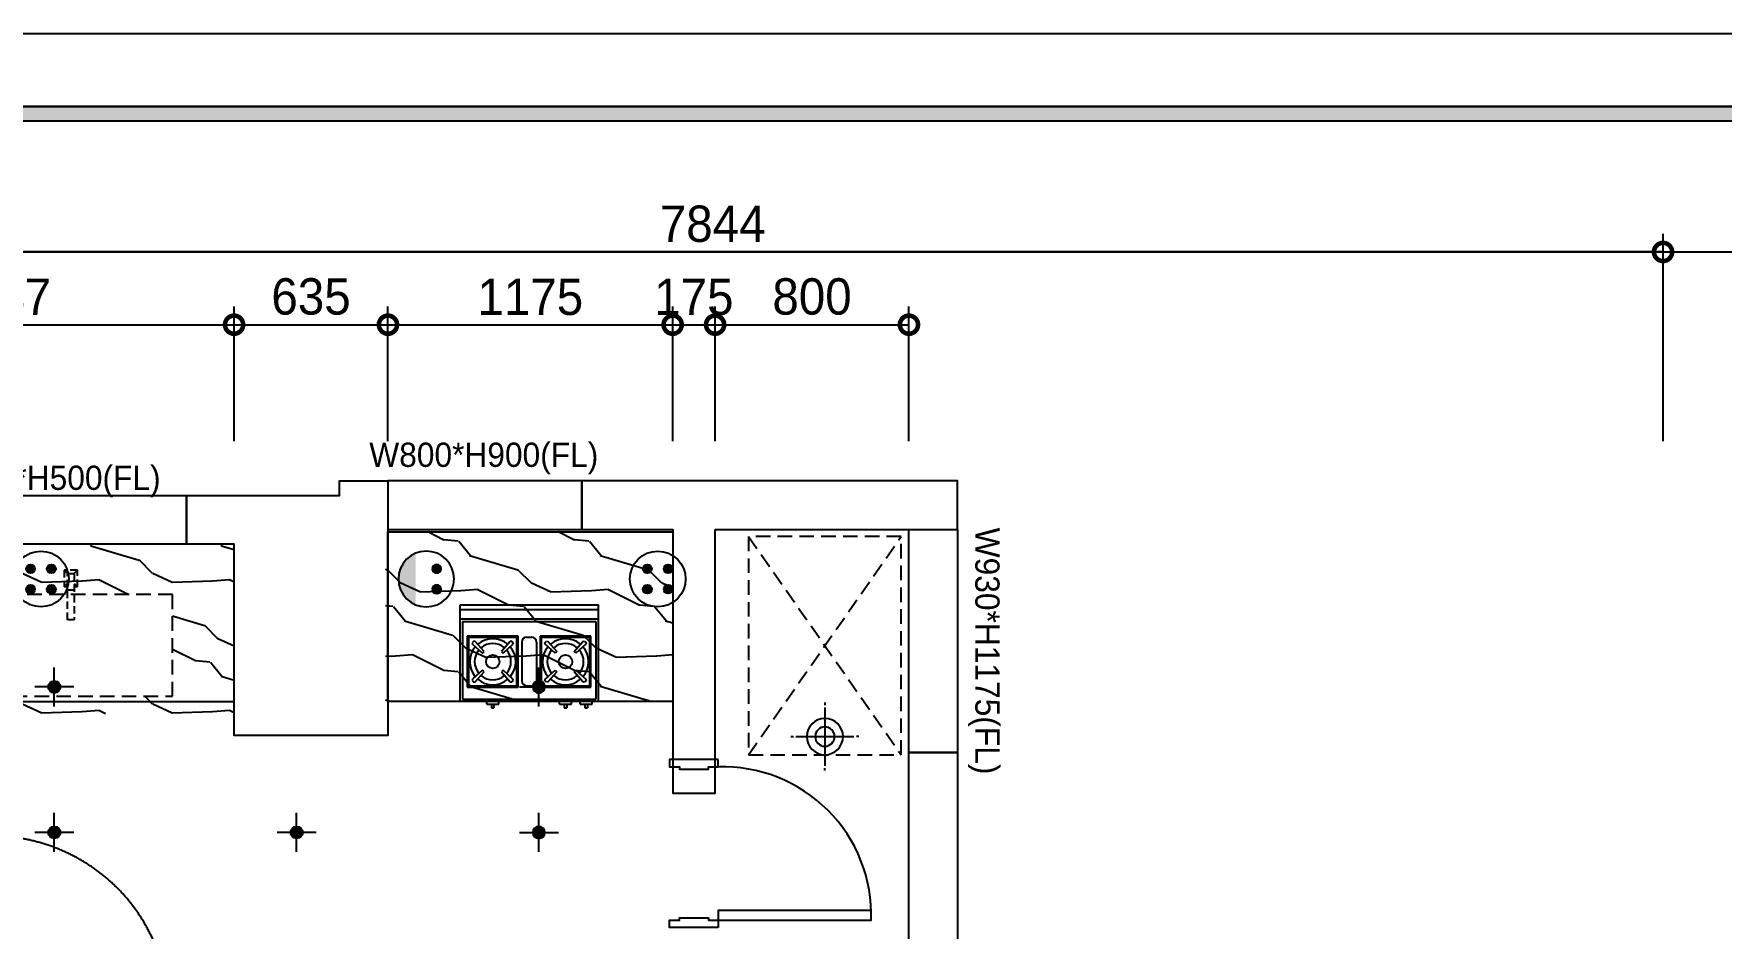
# Model space of a CAD drawing. Header units: millimetres. Extents: x 346859 to 753976, y -86090 to 5333.
# Drawn here: x 434973 to 441937, y -13819 to -10129 of the extents above; entities that cross this region are included whole.
import ezdxf
from ezdxf.enums import TextEntityAlignment as Align

# ---------------------------------------------------------------- set-up
doc = ezdxf.new("R2010")
doc.units = ezdxf.units.MM
doc.header["$LTSCALE"] = 60
for name, pattern in [('ACAD_ISO05W100', [33, 24, -3, 0, -3, 0, -3]), ('DASHED', [0.75, 0.5, -0.25]), ('DASHEDX2', [1.5, 1, -0.5])]:
    doc.linetypes.add(name, pattern=pattern)
for name, color, linetype in [('0-ELC TEXT', 7, 'Continuous'), ('04-WIN', 4, 'Continuous'), ('06-FUR', 6, 'Continuous'), ('07-DIM WAL', 5, 'Continuous'), ('2CONTINUOUS', 2, 'Continuous'), ('ac-Ref', 8, 'Continuous'), ('CEIL-DOOR', 6, 'Continuous'), ('CO-DO-FR', 7, 'Continuous'), ('CO-DOOR', 8, 'Continuous'), ('CO-FURB-DN', 9, 'Continuous'), ('FORM(YOURNAME)-1', 1, 'Continuous'), ('FORM(YOURNAME)-11', 1, 'Continuous'), ('FUR', 8, 'DASHED'), ('HAT', 8, 'Continuous'), ('RC-LIGHT', 7, 'Continuous'), ('U-LANP', 6, 'Continuous'), ('설비', 140, 'Continuous')]:
    doc.layers.add(name, color=color, linetype=linetype)
doc.styles.add('YOURNAME', font='HY울릉도M.TTF')
doc.styles.add('스타일1', font='HY울릉도M.TTF')
doc.styles.add('코레일둥고', font='Korail_Round_Gothic_Medium.ttf')
doc.dimstyles.new('60', dxfattribs={"dimscale": 60, "dimtxt": 2.5, "dimasz": 2.5, "dimexe": 1.25, "dimexo": 2, "dimtad": 1, "dimdec": 0, "dimtxsty": '스타일1', "dimblk": 'DOTSMALL', "dimcen": 2.5, "dimclrd": 1, "dimclre": 1, "dimclrt": 2, "dimadec": 0, "dimazin": 0, "dimtfac": 1, "dimtdec": 0, "dimtix": 1, "dimtmove": 0, "dimatfit": 3, "dimldrblk": 'DOTSMALL', "dimfxl": 1.25, "dimarcsym": 0})

# ---------------------------------------------------------------- blocks, each defined once
blk = doc.blocks.new('FORM-ELEVATION')
at = {"layer": 'FORM(YOURNAME)-11'}
h = blk.add_hatch(color=256, dxfattribs=at)
h.dxf.hatch_style = 1
h.paths.add_polyline_path([(-10309, 35708), (71691, 35708), (71691, 35508), (-10309, 35508)])
h.paths.add_polyline_path([(-10309, -21492), (71691, -21492), (71691, -21692), (-10309, -21692)])
at = {"layer": 'Defpoints', "color": 158}
for points in [[(-10309, -21692), (71691, -21692), (71691, 35708), (-10309, 35708)], [(-8309, 33708), (61071, 33708), (61071, -19692), (-8309, -19692)]]:
    blk.add_lwpolyline(points, close=True, dxfattribs=at)
at = {"layer": 'FORM(YOURNAME)-11', "color": 250}
blk.add_lwpolyline([(-11309, -22692), (72691, -22692), (72691, 36708), (-11309, 36708)], close=True, dxfattribs=at)
at = {"layer": 'FORM(YOURNAME)-11'}
blk.add_lwpolyline([(-10309, 35708), (71691, 35708), (71691, 35508), (-10309, 35508)], close=True, dxfattribs=at)
at = {"layer": 'FORM(YOURNAME)-11', "color": 3, "style": 'YOURNAME'}
for tag, height, p in [('1', 450, (71041, -1219)), ('2', 450, (71041, -1863)), ('3', 450, (71041, -3150)), ('4', 450, (71041, -5081)), ('5', 515, (71041, -7398)), ('6', 515, (71041, -9650)), ('7', 515, (71041, -11903)), ('8', 515, (71041, -14155)), ('9', 515, (71041, -16408)), ('10', 515, (66791, -18596)), ('11', 515, (71041, -18660)), ('12', 515, (66791, -20848)), ('13', 515, (71041, -20848))]:
    blk.add_attdef(tag, text='', height=height, dxfattribs=at).set_placement(p, align=Align.MIDDLE_RIGHT)
blk = doc.blocks.new('VUSAUSEH')
at = {"layer": '04-WIN'}
for points in [[(410635.2, 45204.1), (410635.2, 45003.2), (411435.2, 45003.2), (411435.2, 45204.1)], [(408603.2, 44943.2), (408603.2, 45143.2), (409803.2, 45143.2), (409803.2, 44943.2)], [(412985.2, 45003.2), (412985.2, 44084.2), (412785.2, 44084.2), (412785.2, 45003.2)]]:
    blk.add_lwpolyline(points, close=True, dxfattribs=at)
at = {"layer": '2CONTINUOUS'}
for points in [[(409803.2, 44943.2), (409803.2, 45143.2), (410435.2, 45143.2), (410435.2, 45204.1), (410635.2, 45204.1), (410635.2, 44153.2), (410000.2, 44153.2), (410000.2, 44943.2), (409803.2, 44943.2)], [(411985.2, 45003.2), (412985.2, 45003.2), (412985.2, 45204.1), (411435.2, 45204.1), (411435.2, 45003.2), (411810.2, 45003.2), (411810.2, 43915.2), (411985.2, 43915.2), (411985.2, 45003.2)], [(409911.2, 43123.2), (411673.2, 43123.2), (411673.2, 43223.2), (412785.2, 43223.2), (412785.2, 44084.2), (412985.2, 44084.2), (412985.2, 43163.2), (413398.2, 43163.2), (413398.2, 42963.2), (409911.2, 42963.2), (409911.2, 43123.2)]]:
    blk.add_lwpolyline(points, dxfattribs=at)
at = {"layer": '0-ELC TEXT', "style": '코레일둥고'}
for s, p in [('W800*H900(FL)', (410558.1, 45261.6)), ('W1200*H500(FL)', (408679.1, 45166.7))]:
    blk.add_text(s, height=100, dxfattribs=at).set_placement(p)
blk.add_text('W930*H1175(FL)', height=100, rotation=270, dxfattribs=at).set_placement((413059, 45010.9))
blk = doc.blocks.new('cjswjdeh')
at = {"layer": 'HAT', "transparency": 33554687}
h = blk.add_hatch(dxfattribs=at)
h.set_pattern_fill('WOOD2', color=8, scale=15, angle=45)
h.set_pattern_definition([(153.4349, (25817.05, -96.33), (-808.222738, 269.40823), [144.5792, -1060.24832]), (184.3987, (25687.73, -31.675), (-2963.484369, -269.4073056), [70.25297, -3442.39367]), (181.8476, (25887.092, 232.345), (-7812.8229254, -269.40625675), [167.11955, -8188.86272]), (154.9831, (25720.06, 226.957), (-2963.4845503, 1347.0387427), [89.1898, -4370.3009]), (135, (25908.64, -4.73), (-538.81537, 5e-14), [76.2, -304.8]), (163.4429, (25854.763, 49.147), (5388.15302737, -1616.4487762), [207.9856, -10191.2905]), (129.2894, (25655.4, 108.417), (2155.2609596, -2694.0770352), [76.58024, -3752.42252]), (174.8056, (25606.91, 167.687), (2424.669286, -269.406506), [59.5141, -2916.19114])])
h.paths.add_polyline_path([(437610.2, 44993.2), (437610.2, 44293.2), (436425.2, 44293.2), (436425.2, 44993.2)])
h = blk.add_hatch(dxfattribs=at)
h.set_pattern_fill('WOOD2', color=8, scale=15, angle=45)
h.set_pattern_definition([(153.4349, (25870.05, -56.33), (-808.222738, 269.40823), [144.5792, -1060.24832]), (184.3987, (25740.73, 8.325), (-2963.484369, -269.4073056), [70.25297, -3442.39367]), (181.8476, (25940.092, 272.345), (-7812.8229254, -269.40625675), [167.11955, -8188.86272]), (154.9831, (25773.06, 266.957), (-2963.4845503, 1347.0387427), [89.1898, -4370.3009]), (135, (25961.64, 35.27), (-538.81537, 5e-14), [76.2, -304.8]), (163.4429, (25907.763, 89.147), (5388.15302737, -1616.4487762), [207.9856, -10191.2905]), (129.2894, (25708.4, 148.417), (2155.2609596, -2694.0770352), [76.58024, -3752.42252]), (174.8056, (25659.91, 207.687), (2424.669286, -269.406506), [59.5141, -2916.19114])])
h.paths.add_polyline_path([(435800.2, 44943.2), (434453.2, 44943.2), (434453.2, 44243.2), (435800.2, 44243.2)])
h.paths.add_polyline_path([(434706.7, 44315.2), (435546.7, 44315.2), (435546.7, 44735.2), (434706.7, 44735.2)], flags=16)
at = {"layer": '06-FUR', "color": 8, "linetype": 'DASHEDX2'}
for p, q in [((437923.2, 44074.2), (438553.2, 44974.2)), ((437923.2, 44974.2), (438553.2, 44074.2))]:
    blk.add_line(p, q, dxfattribs=at)
at = {"layer": '06-FUR', "color": 8}
for points in [[(437610.2, 44993.2), (437610.2, 44293.2), (436435.2, 44293.2), (436435.2, 44993.2), (437610.2, 44993.2)], [(435800.2, 44943.2), (434453.2, 44943.2), (434453.2, 44293.2), (435800.2, 44293.2), (435800.2, 44943.2)]]:
    blk.add_lwpolyline(points, dxfattribs=at)
at = {"layer": '06-FUR', "color": 8, "linetype": 'DASHEDX2'}
for points in [[(437923.2, 44074.2), (438553.2, 44074.2), (438553.2, 44974.2), (437923.2, 44974.2)], [(434706.7, 44315.2), (435546.7, 44315.2), (435546.7, 44735.2), (434706.7, 44735.2)]]:
    blk.add_lwpolyline(points, close=True, dxfattribs=at)
at = {"layer": 'ac-Ref', "linetype": 'ACAD_ISO05W100'}
blk.add_arc((434803.2, 43011.3), 727.2, 359.20233, 90.56407, dxfattribs=at)
at = {"layer": 'CO-DO-FR', "color": 8}
for points in [[(437797.7, 44054.2), (437597.7, 44054.2), (437597.7, 44024.2), (437637.7, 44024.2), (437637.7, 44014.2), (437757.7, 44014.2), (437757.7, 44024.2), (437797.7, 44024.2), (437797.7, 44054.2)], [(437797.7, 43362.2), (437597.7, 43362.2), (437597.7, 43392.2), (437637.7, 43392.2), (437637.7, 43402.2), (437757.7, 43402.2), (437757.7, 43392.2), (437797.7, 43392.2), (437797.7, 43362.2)]]:
    blk.add_lwpolyline(points, close=True, dxfattribs=at)
at = {"layer": 'CO-DOOR', "color": 8}
blk.add_lwpolyline([(438429.7, 43432.2), (437797.7, 43432.2), (437797.7, 43392.2), (438429.7, 43392.2)], close=True, dxfattribs=at)
blk.add_arc((437817.7, 43412.2), 612.3, 358.12826, 91.87174, dxfattribs=at)
at = {"layer": 'CO-FURB-DN', "color": 8}
for p, q in [((436732.7, 44673.2), (437302.7, 44673.2)), ((436732.7, 44635.3), (437302.7, 44635.3)), ((436742.7, 44623.2), (436742.7, 44303.2)), ((436742.7, 44623.2), (437292.7, 44623.2)), ((437292.7, 44623.2), (437292.7, 44303.2)), ((436762.7, 44563), (436762.7, 44353)), ((436972.7, 44563), (436762.7, 44563)), ((436767.7, 44558), (436767.7, 44358)), ((436967.7, 44558), (436767.7, 44558)), ((436789.9, 44542.9), (436782.9, 44535.8)), ((436782.9, 44535.8), (436784.3, 44530.2)), ((436784.3, 44530.2), (436825.3, 44493.4)), ((436795.6, 44541.5), (436789.9, 44542.9)), ((436832.4, 44500.5), (436795.6, 44541.5)), ((436825.3, 44493.4), (436832.4, 44500.5)), ((436939.8, 44541.5), (436903.1, 44500.5)), ((436903.1, 44500.5), (436910.1, 44493.4)), ((436910.1, 44493.4), (436951.2, 44530.2)), ((436945.5, 44542.9), (436939.8, 44541.5)), ((436952.6, 44535.8), (436945.5, 44542.9)), ((436951.2, 44530.2), (436952.6, 44535.8)), ((436967.7, 44358), (436967.7, 44558)), ((436972.7, 44353), (436972.7, 44563)), ((436987.7, 44539), (436987.7, 44379)), ((437007.7, 44559), (437027.7, 44559)), ((437047.7, 44539), (437047.7, 44379)), ((437062.7, 44563), (437062.7, 44353)), ((437272.7, 44563), (437062.7, 44563)), ((437067.7, 44558), (437067.7, 44358)), ((437267.7, 44558), (437067.7, 44558)), ((437082.9, 44535.8), (437089.9, 44542.9)), ((437084.3, 44530.2), (437082.9, 44535.8)), ((437125.3, 44493.4), (437084.3, 44530.2)), ((437089.9, 44542.9), (437095.6, 44541.5)), ((437095.6, 44541.5), (437132.4, 44500.5)), ((437132.4, 44500.5), (437125.3, 44493.4)), ((437203.1, 44500.5), (437239.8, 44541.5)), ((437210.1, 44493.4), (437203.1, 44500.5)), ((437251.2, 44530.2), (437210.1, 44493.4)), ((437239.8, 44541.5), (437245.5, 44542.9)), ((437245.5, 44542.9), (437252.6, 44535.8)), ((437252.6, 44535.8), (437251.2, 44530.2)), ((437267.7, 44358), (437267.7, 44558)), ((437272.7, 44353), (437272.7, 44563)), ((436784.3, 44385.9), (436782.9, 44380.3)), ((436782.9, 44380.3), (436789.9, 44373.2)), ((436825.3, 44422.7), (436784.3, 44385.9)), ((436789.9, 44373.2), (436795.6, 44374.6)), ((436795.6, 44374.6), (436832.4, 44415.6)), ((436832.4, 44415.6), (436825.3, 44422.7)), ((436910.1, 44422.7), (436903.1, 44415.6)), ((436903.1, 44415.6), (436939.8, 44374.6)), ((436951.2, 44385.9), (436910.1, 44422.7)), ((436939.8, 44374.6), (436945.5, 44373.2)), ((436945.5, 44373.2), (436952.6, 44380.3)), ((436952.6, 44380.3), (436951.2, 44385.9)), ((437082.9, 44380.3), (437084.3, 44385.9)), ((437089.9, 44373.2), (437082.9, 44380.3)), ((437084.3, 44385.9), (437125.3, 44422.7)), ((437095.6, 44374.6), (437089.9, 44373.2)), ((437132.4, 44415.6), (437095.6, 44374.6)), ((437125.3, 44422.7), (437132.4, 44415.6)), ((437203.1, 44415.6), (437210.1, 44422.7)), ((437239.8, 44374.6), (437203.1, 44415.6)), ((437210.1, 44422.7), (437251.2, 44385.9)), ((437245.5, 44373.2), (437239.8, 44374.6)), ((437252.6, 44380.3), (437245.5, 44373.2)), ((437251.2, 44385.9), (437252.6, 44380.3)), ((436742.7, 44303.2), (437292.7, 44303.2)), ((436762.7, 44353), (436972.7, 44353)), ((436767.7, 44358), (436967.7, 44358)), ((436842.7, 44283.2), (436842.7, 44293.2)), ((436892.7, 44283.2), (436892.7, 44293.2)), ((437007.7, 44359), (437027.7, 44359)), ((437062.7, 44353), (437272.7, 44353)), ((437067.7, 44358), (437267.7, 44358)), ((437142.7, 44283.2), (437142.7, 44293.2)), ((437192.7, 44283.2), (437192.7, 44293.2)), ((437228.3, 44283.2), (437228.3, 44293.2)), ((437278.3, 44283.2), (437278.3, 44293.2)), ((436842.7, 44283.2), (436892.7, 44283.2)), ((436862.7, 44283.2), (436862.7, 44268.2)), ((436862.7, 44268.2), (436872.7, 44268.2)), ((436872.7, 44283.2), (436872.7, 44268.2)), ((437142.7, 44283.2), (437192.7, 44283.2)), ((437162.7, 44283.2), (437162.7, 44268.2)), ((437162.7, 44268.2), (437172.7, 44268.2)), ((437172.7, 44283.2), (437172.7, 44268.2)), ((437228.3, 44283.2), (437278.3, 44283.2)), ((437248.3, 44283.2), (437248.3, 44268.2)), ((437248.3, 44268.2), (437258.3, 44268.2)), ((437258.3, 44283.2), (437258.3, 44268.2))]:
    blk.add_line(p, q, dxfattribs=at)
blk.add_lwpolyline([(436732.7, 44693.2), (437302.7, 44693.2), (437302.7, 44293.2), (436732.7, 44293.2)], close=True, dxfattribs=at)
for centre in [(436867.7, 44458), (437167.7, 44458)]:
    blk.add_circle(centre, 27.9, dxfattribs=at)
for centre, radius, start, end in [((436867.7, 44458), 95, 139.32666, 220.67334), ((436867.7, 44458), 75, 139.64793, 220.35207), ((436867.7, 44458), 95, 49.32666, 130.67334), ((436867.7, 44458), 75, 49.64793, 130.35207), ((436867.7, 44458), 75, 319.64793, 40.35207), ((436867.7, 44458), 95, 319.32666, 40.67334), ((437007.7, 44539), 20, 90, 180), ((437027.7, 44539), 20, 0, 90), ((437167.7, 44458), 95, 139.32666, 220.67334), ((437167.7, 44458), 75, 139.64793, 220.35207), ((437167.7, 44458), 95, 49.32666, 130.67334), ((437167.7, 44458), 75, 49.64793, 130.35207), ((437167.7, 44458), 75, 319.64793, 40.35207), ((437167.7, 44458), 95, 319.32666, 40.67334), ((436867.7, 44458), 95, 229.32666, 310.67334), ((436867.7, 44458), 75, 229.64793, 310.35207), ((437007.7, 44379), 20, 180, 270), ((437027.7, 44379), 20, 270, 0), ((437167.7, 44458), 95, 229.32666, 310.67334), ((437167.7, 44458), 75, 229.64793, 310.35207)]:
    blk.add_arc(centre, radius, start, end, dxfattribs=at)
at = {"layer": 'FUR', "color": 8}
for p, q in [((435113.1, 44821.6), (435099.5, 44835.2)), ((435099.5, 44767), (435113.1, 44780.7)), ((435140.3, 44821.6), (435153.9, 44835.2)), ((435140.3, 44780.7), (435153.9, 44767)), ((435113.1, 44767), (435099.5, 44767)), ((435140.3, 44753.4), (435113.1, 44753.4)), ((435153.9, 44767), (435140.3, 44767))]:
    blk.add_line(p, q, dxfattribs=at)
blk.add_lwpolyline([(435153.9, 44767), (435153.9, 44835.2), (435099.5, 44835.2), (435099.5, 44767)], dxfattribs=at)
blk.add_lwpolyline([(435140.3, 44821.6), (435140.3, 44630.7), (435113.1, 44630.7), (435113.1, 44821.6)], close=True, dxfattribs=at)
blk.add_blockref('VUSAUSEH', (25800, 0))
blk = doc.blocks.new('매입등')
at = {"layer": 'HAT', "color": 1}
for p, q in [((0, 140), (0, 130)), ((0, 120), (0, -120)), ((-140, 0), (-130, 0)), ((120, 0), (-120, 0)), ((140, 0), (130, 0)), ((-140, 0), (-130, 0)), ((0, -140), (0, -130))]:
    blk.add_line(p, q, dxfattribs=at)
blk.add_circle((0, 0), 40, dxfattribs=at)
at = {"layer": 'U-LANP'}
blk.add_circle((0, 0), 75, dxfattribs=at)
blk = doc.blocks.new('A$C59950440')
at = {"layer": 'CEIL-DOOR'}
blk.add_blockref('매입등', (140, 140), dxfattribs=at)
blk = doc.blocks.new('1')
at = {"linetype": 'Continuous'}
h = blk.add_hatch(color=4, dxfattribs=at)
h.dxf.hatch_style = 1
edge = h.paths.add_edge_path()
edge.add_arc((11539653, -14273504), 37.5, 0, 360)
at = {"color": 1, "linetype": 'Continuous'}
for p, q in [((11539653, -14273637), (11539653, -14273370)), ((11539520, -14273504), (11539787, -14273504))]:
    blk.add_line(p, q, dxfattribs=at)
at = {"color": 4, "linetype": 'Continuous'}
for radius in [41.5, 37.5]:
    blk.add_circle((11539653, -14273504), radius, dxfattribs=at)
blk = doc.blocks.new('4RNZHS')
at = {"layer": '설비'}
h = blk.add_hatch(color=140, dxfattribs=at)
edge = h.paths.add_edge_path()
edge.add_arc((244434.2, 96095.3), 18.3, -90, 270, ccw=False)
h = blk.add_hatch(color=140, dxfattribs=at)
edge = h.paths.add_edge_path()
edge.add_arc((244520, 96095.3), 18.3, 270, 630)
h = blk.add_hatch(color=140, dxfattribs=at)
edge = h.paths.add_edge_path()
edge.add_arc((244434.2, 96011.2), 18.3, -90, 270, ccw=False)
h = blk.add_hatch(color=140, dxfattribs=at)
edge = h.paths.add_edge_path()
edge.add_arc((244520, 96011.2), 18.3, 270, 630)
at = {"layer": '설비', "color": 140}
for centre, radius in [((244477.1, 96053.3), 115), ((244434.2, 96095.3), 18.3), ((244520, 96095.3), 18.3), ((244434.2, 96011.2), 18.3), ((244520, 96011.2), 18.3)]:
    blk.add_circle(centre, radius, dxfattribs=at)
blk = doc.blocks.new('egoo')
at = {"layer": '설비'}
h = blk.add_hatch(color=140, dxfattribs=at)
edge = h.paths.add_edge_path()
edge.add_arc((1015645.3, 443433.7), 22.3, 0, 360)
h = blk.add_hatch(color=140, dxfattribs=at)
edge = h.paths.add_edge_path()
edge.add_arc((1015747.7, 443433.7), 22.3, 0, 360)
h = blk.add_hatch(color=140, dxfattribs=at)
edge = h.paths.add_edge_path()
edge.add_line((1015826.3, 443329.1), (1015566.6, 443329.1))
edge.add_ellipse((1015696.5, 443381.5), major_axis=(99, 99), ratio=1, start_angle=156.95778, end_angle=293.04222)
at = {"layer": '설비', "color": 140}
for centre, radius in [((1015696.5, 443381.5), 140), ((1015645.3, 443433.7), 22.3), ((1015747.7, 443433.7), 22.3)]:
    blk.add_circle(centre, radius, dxfattribs=at)
blk = doc.blocks.new('_DotSmall')
at = {"color": 0, "linetype": 'ByBlock', "const_width": 0.5}
blk.add_lwpolyline([(-0.0625, 0, 1), (0.0625, 0, 1)], format="xyb", close=True, dxfattribs=at)
blk = doc.blocks.new('*D256')
at = {"layer": '07-DIM WAL', "color": 1, "lineweight": -2, "transparency": 16777216}
for p, q in [((433853.2, -11809.5), (433853.2, -10954.5)), ((441697.2, -11809.5), (441697.2, -10954.5)), ((441697.2, -11029.5), (433853.2, -11029.5))]:
    blk.add_line(p, q, dxfattribs=at)
at = {"layer": 'Defpoints', "color": 0, "transparency": 16777216}
for p in [(433853.2, -11029.5), (433853.2, -11929.5), (441697.2, -11929.5)]:
    blk.add_point(p, dxfattribs=at)
at = {"layer": '07-DIM WAL', "color": 1, "lineweight": -2, "transparency": 16777216, "xscale": 150, "yscale": 150, "zscale": 150, "rotation": 180}
blk.add_blockref('_DotSmall', (433853.2, -11029.5), dxfattribs=at)
at = {"layer": '07-DIM WAL', "color": 1, "lineweight": -2, "transparency": 16777216, "xscale": 150, "yscale": 150, "zscale": 150}
blk.add_blockref('_DotSmall', (441697.2, -11029.5), dxfattribs=at)
at = {"layer": '07-DIM WAL', "color": 2, "transparency": 16777216, "insert": (437775.2, -10914), "char_height": 150, "attachment_point": 5, "style": '스타일1'}
blk.add_mtext('7844', dxfattribs=at)
blk = doc.blocks.new('*D257')
at = {"layer": '07-DIM WAL', "color": 1, "lineweight": -2, "transparency": 16777216}
for p, q in [((433853.2, -11809.5), (433853.2, -11254.5)), ((435800.2, -11809.5), (435800.2, -11254.5)), ((433853.2, -11329.5), (435800.2, -11329.5))]:
    blk.add_line(p, q, dxfattribs=at)
at = {"layer": 'Defpoints', "color": 0, "transparency": 16777216}
for p in [(435800.2, -11329.5), (433853.2, -11929.5), (435800.2, -11929.5)]:
    blk.add_point(p, dxfattribs=at)
at = {"layer": '07-DIM WAL', "color": 1, "lineweight": -2, "transparency": 16777216, "xscale": 150, "yscale": 150, "zscale": 150, "rotation": 180}
blk.add_blockref('_DotSmall', (433853.2, -11329.5), dxfattribs=at)
at = {"layer": '07-DIM WAL', "color": 1, "lineweight": -2, "transparency": 16777216, "xscale": 150, "yscale": 150, "zscale": 150}
blk.add_blockref('_DotSmall', (435800.2, -11329.5), dxfattribs=at)
at = {"layer": '07-DIM WAL', "color": 2, "transparency": 16777216, "insert": (434826.7, -11215.2), "char_height": 150, "attachment_point": 5, "style": '스타일1'}
blk.add_mtext('1947', dxfattribs=at)
blk = doc.blocks.new('*D258')
at = {"layer": '07-DIM WAL', "color": 1, "lineweight": -2, "transparency": 16777216}
for p, q in [((435800.2, -11809.5), (435800.2, -11254.5)), ((436435.2, -11809.5), (436435.2, -11254.5)), ((435800.2, -11329.5), (436435.2, -11329.5))]:
    blk.add_line(p, q, dxfattribs=at)
at = {"layer": 'Defpoints', "color": 0, "transparency": 16777216}
for p in [(436435.2, -11329.5), (435800.2, -11929.5), (436435.2, -11929.5)]:
    blk.add_point(p, dxfattribs=at)
at = {"layer": '07-DIM WAL', "color": 1, "lineweight": -2, "transparency": 16777216, "xscale": 150, "yscale": 150, "zscale": 150, "rotation": 180}
blk.add_blockref('_DotSmall', (435800.2, -11329.5), dxfattribs=at)
at = {"layer": '07-DIM WAL', "color": 1, "lineweight": -2, "transparency": 16777216, "xscale": 150, "yscale": 150, "zscale": 150}
blk.add_blockref('_DotSmall', (436435.2, -11329.5), dxfattribs=at)
at = {"layer": '07-DIM WAL', "color": 2, "transparency": 16777216, "insert": (436117.7, -11213.9), "char_height": 150, "attachment_point": 5, "style": '스타일1'}
blk.add_mtext('635', dxfattribs=at)
blk = doc.blocks.new('*D259')
at = {"layer": '07-DIM WAL', "color": 1, "lineweight": -2, "transparency": 16777216}
for p, q in [((436435.2, -11809.5), (436435.2, -11254.5)), ((437610.2, -11809.5), (437610.2, -11254.5)), ((436435.2, -11329.5), (437610.2, -11329.5))]:
    blk.add_line(p, q, dxfattribs=at)
at = {"layer": 'Defpoints', "color": 0, "transparency": 16777216}
for p in [(437610.2, -11329.5), (436435.2, -11929.5), (437610.2, -11929.5)]:
    blk.add_point(p, dxfattribs=at)
at = {"layer": '07-DIM WAL', "color": 1, "lineweight": -2, "transparency": 16777216, "xscale": 150, "yscale": 150, "zscale": 150, "rotation": 180}
blk.add_blockref('_DotSmall', (436435.2, -11329.5), dxfattribs=at)
at = {"layer": '07-DIM WAL', "color": 1, "lineweight": -2, "transparency": 16777216, "xscale": 150, "yscale": 150, "zscale": 150}
blk.add_blockref('_DotSmall', (437610.2, -11329.5), dxfattribs=at)
at = {"layer": '07-DIM WAL', "color": 2, "transparency": 16777216, "insert": (437022.7, -11215.5), "char_height": 150, "attachment_point": 5, "style": '스타일1'}
blk.add_mtext('1175', dxfattribs=at)
blk = doc.blocks.new('*D260')
at = {"layer": '07-DIM WAL', "color": 1, "lineweight": -2, "transparency": 16777216}
for p, q in [((437610.2, -11809.5), (437610.2, -11254.5)), ((437785.2, -11809.5), (437785.2, -11254.5)), ((437460.2, -11329.5), (437935.2, -11329.5))]:
    blk.add_line(p, q, dxfattribs=at)
at = {"layer": 'Defpoints', "color": 0, "transparency": 16777216}
for p in [(437785.2, -11329.5), (437610.2, -11929.5), (437785.2, -11929.5)]:
    blk.add_point(p, dxfattribs=at)
at = {"layer": '07-DIM WAL', "color": 1, "lineweight": -2, "transparency": 16777216, "xscale": 150, "yscale": 150, "zscale": 150}
blk.add_blockref('_DotSmall', (437610.2, -11329.5), dxfattribs=at)
at = {"layer": '07-DIM WAL', "color": 1, "lineweight": -2, "transparency": 16777216, "xscale": 150, "yscale": 150, "zscale": 150, "rotation": 180}
blk.add_blockref('_DotSmall', (437785.2, -11329.5), dxfattribs=at)
at = {"layer": '07-DIM WAL', "color": 2, "transparency": 16777216, "insert": (437697.7, -11215.5), "char_height": 150, "attachment_point": 5, "style": '스타일1'}
blk.add_mtext('175', dxfattribs=at)
blk = doc.blocks.new('*D261')
at = {"layer": '07-DIM WAL', "color": 1, "lineweight": -2, "transparency": 16777216}
for p, q in [((437785.2, -11809.5), (437785.2, -11254.5)), ((438585.2, -11809.5), (438585.2, -11254.5)), ((437785.2, -11329.5), (438585.2, -11329.5))]:
    blk.add_line(p, q, dxfattribs=at)
at = {"layer": 'Defpoints', "color": 0, "transparency": 16777216}
for p in [(438585.2, -11329.5), (437785.2, -11929.5), (438585.2, -11929.5)]:
    blk.add_point(p, dxfattribs=at)
at = {"layer": '07-DIM WAL', "color": 1, "lineweight": -2, "transparency": 16777216, "xscale": 150, "yscale": 150, "zscale": 150, "rotation": 180}
blk.add_blockref('_DotSmall', (437785.2, -11329.5), dxfattribs=at)
at = {"layer": '07-DIM WAL', "color": 1, "lineweight": -2, "transparency": 16777216, "xscale": 150, "yscale": 150, "zscale": 150}
blk.add_blockref('_DotSmall', (438585.2, -11329.5), dxfattribs=at)
at = {"layer": '07-DIM WAL', "color": 2, "transparency": 16777216, "insert": (438185.2, -11213.9), "char_height": 150, "attachment_point": 5, "style": '스타일1'}
blk.add_mtext('800', dxfattribs=at)

msp = doc.modelspace()

# ---------------------------------------------------------------- block references
msp.add_blockref('cjswjdeh', (0, -57177.6))
at = {"layer": 'FORM(YOURNAME)-1', "xscale": 0.3000000000000002, "yscale": 0.3000000000000002, "zscale": 0.3000000000000002}
msp.add_blockref('FORM-ELEVATION', (426691.3, -21141.9), dxfattribs=at)
at = {"layer": 'RC-LIGHT', "yscale": 0.6024096385271789, "zscale": 0.6024096385271789}
for p, xscale, rotation in [((-8163438, -6964421.9), 0.6024096385271789, 90.00000000000001), ((9035554.5, -6964421.9), -0.6024096385271789, 270), ((-8163438, -6965021.9), 0.6024096385271789, 90.00000000000001), ((-8162438, -6965021.9), 0.6024096385271789, 90.00000000000001), ((9035554.5, -6965021.9), -0.6024096385271789, 270)]:
    msp.add_blockref('1', p, dxfattribs=dict(at, xscale=xscale, rotation=rotation))
at = {"layer": 'RC-LIGHT', "xscale": -1}
msp.add_blockref('A$C59950440', (438378.2, -13168.4), dxfattribs=at)
at = {"layer": '설비'}
for p in [(190526.1, -108431.7), (193071.4, -108431.7)]:
    msp.add_blockref('4RNZHS', p, dxfattribs=at)
at = {"layer": '설비', "color": 140, "xscale": -0.8214285869294655, "yscale": 0.8214285869294655, "zscale": 0.8214285869294655, "rotation": 269.9999999999999}
msp.add_blockref('egoo', (72387, -846700.6), dxfattribs=at)

# ---------------------------------------------------------------- dimensions: what is measured, and where the dimension line sits
at = {"layer": '07-DIM WAL'}
for base, p1, p2, picture, middle in [((433853.2, -11029.5), (441697.2, -11929.5), (433853.2, -11929.5), '*D256', (437775.2, -10914)), ((435800.2, -11329.5), (433853.2, -11929.5), (435800.2, -11929.5), '*D257', (434826.7, -11215.2)), ((436435.2, -11329.5), (435800.2, -11929.5), (436435.2, -11929.5), '*D258', (436117.7, -11213.9)), ((437610.2, -11329.5), (436435.2, -11929.5), (437610.2, -11929.5), '*D259', (437022.7, -11215.5)), ((437785.2, -11329.5), (437610.2, -11929.5), (437785.2, -11929.5), '*D260', (437697.7, -11215.5)), ((438585.2, -11329.5), (437785.2, -11929.5), (438585.2, -11929.5), '*D261', (438185.2, -11213.9))]:
    dim = msp.add_linear_dim(base=base, p1=p1, p2=p2, dimstyle='60', dxfattribs=at)
    dim.commit()
    dim.dimension.update_dxf_attribs({"geometry": picture, "text_midpoint": middle})

doc.saveas('drawing.dxf')
